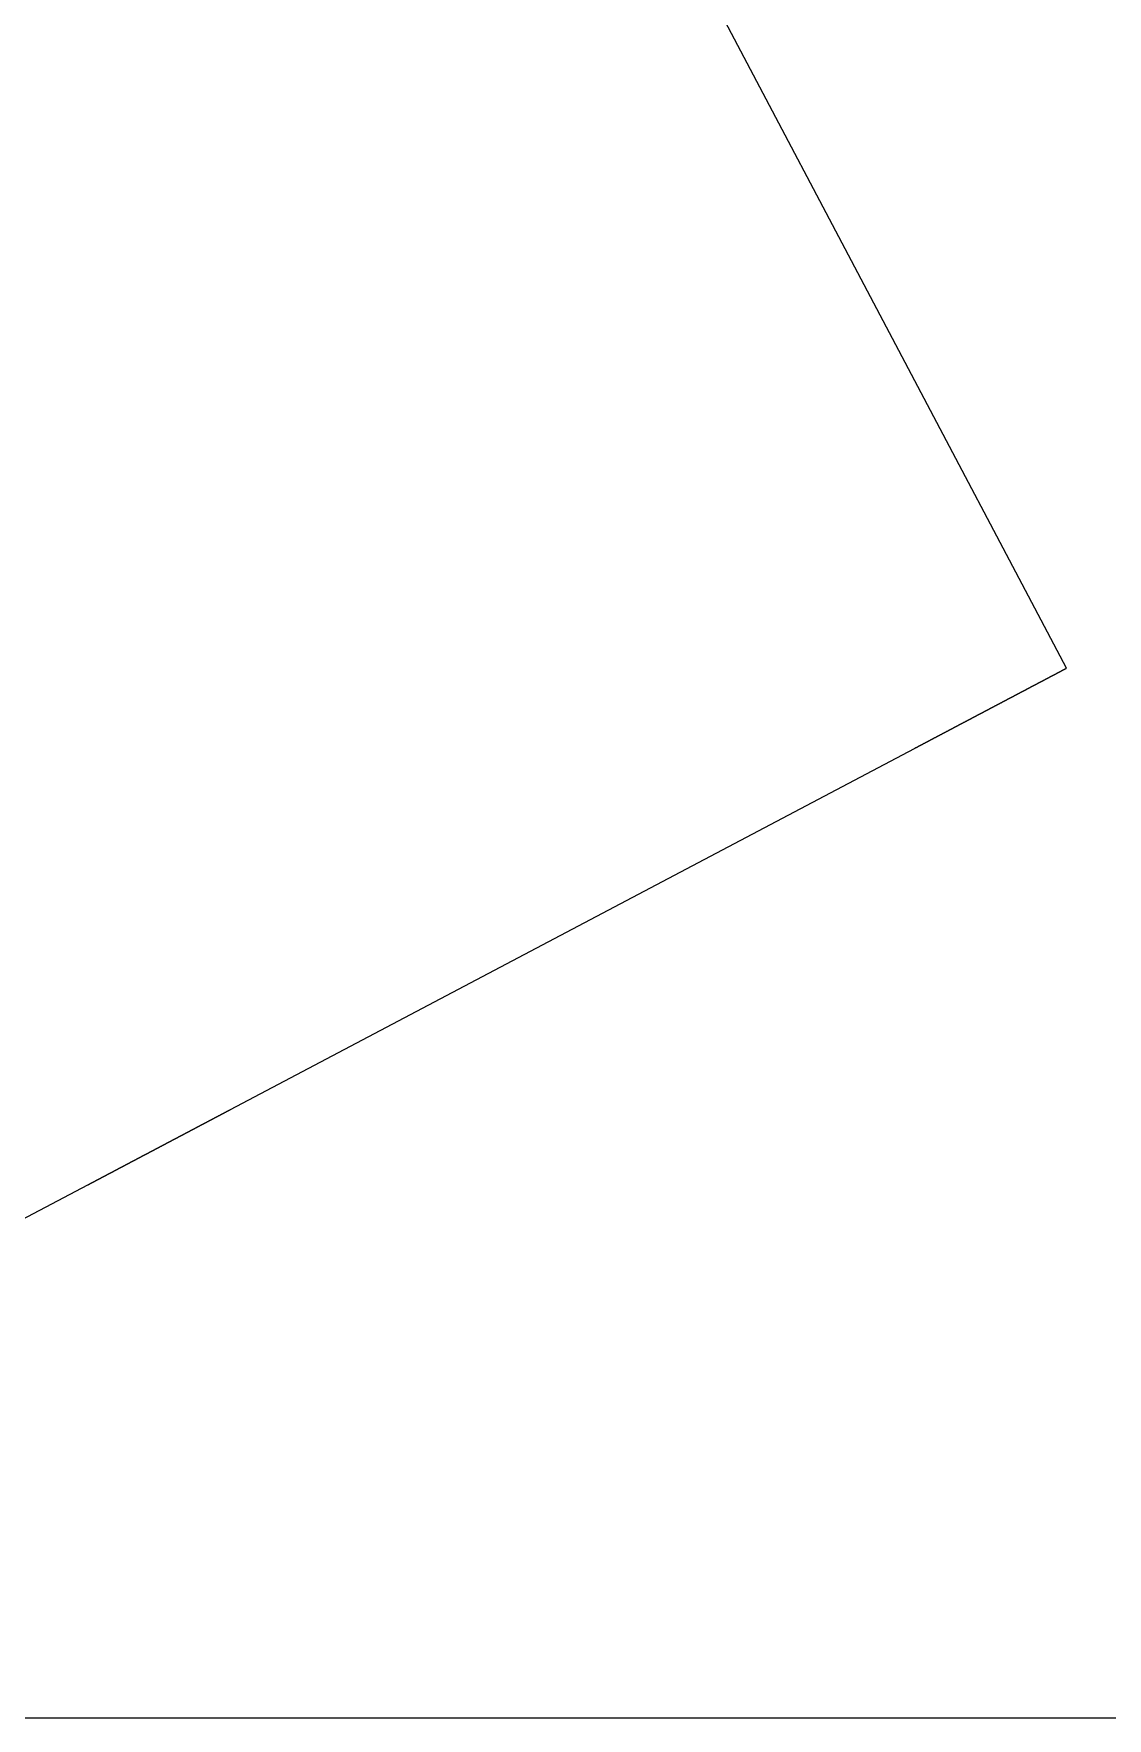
# Model space of a CAD drawing. Extents: x -31682 to -12847, y -2484 to 19259.
# Drawn here: x -21611 to -20986, y -262 to 717 of the extents above; entities that cross this region are included whole.
import ezdxf

# ---------------------------------------------------------------- set-up
doc = ezdxf.new("R2010")
doc.units = 0
doc.header["$LTSCALE"] = 5
doc.header["$MEASUREMENT"] = 0
doc.layers.add('ArqElet', color=11, linetype='CONTINUOUS', lineweight=5)

msp = doc.modelspace()

# ---------------------------------------------------------------- linework, layer by layer
at = {"layer": 'ArqElet'}
for p, q in [((-21009.93, 348.57), (-21389.54, 1067.72)), ((-21496.1, 91.94), (-21098.36, 301.89)), ((-21707.58, -19.69), (-21579.04, 48.16)), ((-19878.89, -262.01), (-22378.4, -262.01))]:
    msp.add_line(p, q, dxfattribs=at)
for points in [[(-21098.36, 301.89), (-21098.22, 301.96), (-21098.08, 302.04), (-21097.95, 302.11), (-21097.81, 302.18), (-21097.67, 302.26), (-21097.53, 302.33), (-21097.39, 302.4), (-21097.25, 302.48), (-21097.11, 302.55), (-21096.98, 302.62), (-21096.84, 302.7), (-21096.7, 302.77), (-21096.56, 302.84), (-21096.42, 302.91), (-21096.28, 302.99), (-21096.15, 303.06), (-21096.01, 303.13), (-21095.87, 303.21), (-21095.73, 303.28), (-21095.59, 303.35), (-21095.45, 303.43), (-21095.31, 303.5), (-21095.18, 303.57), (-21095.04, 303.65), (-21094.9, 303.72), (-21094.76, 303.79), (-21094.62, 303.86), (-21094.48, 303.94), (-21094.34, 304.01), (-21094.21, 304.08), (-21094.07, 304.16), (-21093.93, 304.23), (-21093.79, 304.3), (-21093.65, 304.38), (-21093.51, 304.45), (-21093.38, 304.52), (-21093.24, 304.6), (-21093.1, 304.67), (-21092.96, 304.74), (-21092.82, 304.82), (-21092.68, 304.89), (-21092.54, 304.96), (-21092.41, 305.03), (-21092.27, 305.11), (-21092.13, 305.18), (-21091.99, 305.25), (-21091.85, 305.33), (-21091.71, 305.4), (-21091.58, 305.47), (-21091.44, 305.55), (-21091.3, 305.62), (-21091.16, 305.69), (-21091.02, 305.77), (-21090.88, 305.84), (-21090.74, 305.91), (-21090.61, 305.98), (-21090.47, 306.06), (-21090.33, 306.13), (-21090.19, 306.2), (-21090.05, 306.28), (-21089.91, 306.35), (-21089.78, 306.42), (-21089.64, 306.5), (-21089.5, 306.57), (-21089.36, 306.64), (-21089.22, 306.72), (-21089.08, 306.79), (-21088.94, 306.86), (-21088.81, 306.94), (-21088.67, 307.01), (-21088.53, 307.08), (-21088.39, 307.15), (-21088.25, 307.23), (-21088.12, 307.3), (-21087.98, 307.37), (-21087.84, 307.44), (-21087.71, 307.51), (-21087.57, 307.59), (-21087.43, 307.66), (-21087.3, 307.73), (-21087.16, 307.8), (-21087.02, 307.88), (-21086.89, 307.95), (-21086.75, 308.02), (-21086.61, 308.09), (-21086.48, 308.16), (-21086.34, 308.24), (-21086.2, 308.31), (-21086.07, 308.38), (-21085.93, 308.45), (-21085.79, 308.53), (-21085.66, 308.6), (-21085.52, 308.67), (-21085.38, 308.74), (-21085.25, 308.81), (-21085.11, 308.89), (-21084.97, 308.96), (-21084.84, 309.03), (-21084.7, 309.1), (-21084.56, 309.18), (-21084.43, 309.25), (-21084.29, 309.32), (-21084.15, 309.39), (-21084.02, 309.46), (-21083.88, 309.54), (-21083.74, 309.61), (-21083.61, 309.68), (-21083.47, 309.75), (-21083.33, 309.82), (-21083.19, 309.9), (-21083.06, 309.97), (-21082.92, 310.04), (-21082.78, 310.11), (-21082.65, 310.19), (-21082.51, 310.26), (-21082.37, 310.33), (-21082.24, 310.4), (-21082.1, 310.47), (-21081.96, 310.55), (-21081.83, 310.62), (-21081.69, 310.69), (-21081.55, 310.76), (-21081.42, 310.84), (-21081.28, 310.91), (-21081.14, 310.98), (-21081.01, 311.05), (-21080.87, 311.12), (-21080.73, 311.2), (-21080.6, 311.27), (-21080.46, 311.34), (-21080.32, 311.41), (-21080.19, 311.48), (-21080.05, 311.56), (-21079.91, 311.63), (-21079.78, 311.7), (-21079.64, 311.77), (-21079.5, 311.85), (-21079.37, 311.92), (-21079.23, 311.99), (-21079.09, 312.06), (-21078.96, 312.13), (-21078.82, 312.21), (-21078.68, 312.28), (-21078.55, 312.35), (-21078.42, 312.42), (-21078.28, 312.49), (-21078.15, 312.56), (-21078.02, 312.63), (-21077.88, 312.7), (-21077.75, 312.77), (-21077.62, 312.84), (-21077.48, 312.91), (-21077.35, 312.98), (-21077.22, 313.05), (-21077.08, 313.12), (-21076.95, 313.19), (-21076.82, 313.26), (-21076.68, 313.33), (-21076.55, 313.4), (-21076.42, 313.47), (-21076.28, 313.55), (-21076.15, 313.62), (-21076.02, 313.69), (-21075.88, 313.76), (-21075.75, 313.83), (-21075.62, 313.9), (-21075.48, 313.97), (-21075.35, 314.04), (-21075.22, 314.11), (-21075.08, 314.18), (-21074.95, 314.25), (-21074.82, 314.32), (-21074.68, 314.39), (-21074.55, 314.46), (-21074.42, 314.53), (-21074.28, 314.6), (-21074.15, 314.67), (-21074.02, 314.74), (-21073.88, 314.81), (-21073.75, 314.88), (-21073.62, 314.95), (-21073.48, 315.02), (-21073.35, 315.09), (-21073.22, 315.16), (-21073.08, 315.23), (-21072.95, 315.3), (-21072.82, 315.37), (-21072.68, 315.44), (-21072.55, 315.52), (-21072.42, 315.59), (-21072.28, 315.66), (-21072.15, 315.73), (-21072.02, 315.8), (-21071.88, 315.87), (-21071.75, 315.94), (-21071.62, 316.01), (-21071.49, 316.08), (-21071.35, 316.15), (-21071.22, 316.22), (-21071.09, 316.29), (-21070.95, 316.36), (-21070.82, 316.43), (-21070.69, 316.5), (-21070.55, 316.57), (-21070.42, 316.64), (-21070.29, 316.71), (-21070.15, 316.78), (-21070.02, 316.85), (-21069.89, 316.92), (-21069.75, 316.99), (-21069.62, 317.06), (-21069.49, 317.13), (-21069.35, 317.2), (-21069.22, 317.27), (-21069.09, 317.34), (-21068.96, 317.41), (-21068.83, 317.48), (-21068.7, 317.55), (-21068.58, 317.61), (-21068.45, 317.68), (-21068.32, 317.75), (-21068.19, 317.82), (-21068.06, 317.88), (-21067.94, 317.95), (-21067.81, 318.02), (-21067.68, 318.09), (-21067.55, 318.15), (-21067.42, 318.22), (-21067.29, 318.29), (-21067.17, 318.36), (-21067.04, 318.43), (-21066.91, 318.49), (-21066.78, 318.56), (-21066.65, 318.63), (-21066.53, 318.7), (-21066.4, 318.76), (-21066.27, 318.83), (-21066.14, 318.9), (-21066.01, 318.97), (-21065.88, 319.03), (-21065.76, 319.1), (-21065.63, 319.17), (-21065.5, 319.24), (-21065.37, 319.3), (-21065.24, 319.37), (-21065.12, 319.44), (-21064.99, 319.51), (-21064.86, 319.58), (-21064.73, 319.64), (-21064.6, 319.71), (-21064.48, 319.78), (-21064.35, 319.85), (-21064.22, 319.91), (-21064.09, 319.98), (-21063.96, 320.05), (-21063.83, 320.12), (-21063.71, 320.18), (-21063.58, 320.25), (-21063.45, 320.32), (-21063.32, 320.39), (-21063.19, 320.45), (-21063.07, 320.52), (-21062.94, 320.59), (-21062.81, 320.66), (-21062.68, 320.73), (-21062.55, 320.79), (-21062.43, 320.86), (-21062.3, 320.93), (-21062.17, 321), (-21062.04, 321.06), (-21061.91, 321.13), (-21061.78, 321.2), (-21061.66, 321.27), (-21061.53, 321.33), (-21061.4, 321.4), (-21061.27, 321.47), (-21061.14, 321.54), (-21061.02, 321.6), (-21060.89, 321.67), (-21060.76, 321.74), (-21060.63, 321.81), (-21060.5, 321.88), (-21060.37, 321.94), (-21060.25, 322.01), (-21060.12, 322.08), (-21059.99, 322.15), (-21059.87, 322.21), (-21059.75, 322.27), (-21059.63, 322.34), (-21059.5, 322.4), (-21059.38, 322.47), (-21059.26, 322.53), (-21059.14, 322.59), (-21059.02, 322.66), (-21058.9, 322.72), (-21058.78, 322.79), (-21058.65, 322.85), (-21058.53, 322.91), (-21058.41, 322.98), (-21058.29, 323.04), (-21058.17, 323.11), (-21058.05, 323.17), (-21057.93, 323.24), (-21057.81, 323.3), (-21057.68, 323.36), (-21057.56, 323.43), (-21057.44, 323.49), (-21057.32, 323.56), (-21057.2, 323.62), (-21057.08, 323.68), (-21056.96, 323.75), (-21056.83, 323.81), (-21056.71, 323.88), (-21056.59, 323.94), (-21056.47, 324), (-21056.35, 324.07), (-21056.23, 324.13), (-21056.11, 324.2), (-21055.98, 324.26), (-21055.86, 324.32), (-21055.74, 324.39), (-21055.62, 324.45), (-21055.5, 324.52), (-21055.38, 324.58), (-21055.26, 324.64), (-21055.13, 324.71), (-21055.01, 324.77), (-21054.89, 324.84), (-21054.77, 324.9), (-21054.65, 324.97), (-21054.53, 325.03), (-21054.41, 325.09), (-21054.28, 325.16), (-21054.16, 325.22), (-21054.04, 325.29), (-21053.92, 325.35), (-21053.8, 325.41), (-21053.68, 325.48), (-21053.56, 325.54), (-21053.43, 325.61), (-21053.31, 325.67), (-21053.19, 325.73), (-21053.07, 325.8), (-21052.95, 325.86), (-21052.83, 325.93), (-21052.71, 325.99), (-21052.59, 326.05), (-21052.46, 326.12), (-21052.34, 326.18), (-21052.22, 326.25), (-21052.1, 326.31), (-21051.98, 326.37), (-21051.86, 326.44), (-21051.74, 326.5), (-21051.61, 326.57), (-21051.49, 326.63), (-21051.37, 326.7), (-21051.25, 326.76), (-21051.14, 326.82), (-21051.03, 326.88), (-21050.91, 326.94), (-21050.8, 327), (-21050.69, 327.06), (-21050.58, 327.12), (-21050.46, 327.18), (-21050.35, 327.23), (-21050.24, 327.29), (-21050.12, 327.35), (-21050.01, 327.41), (-21049.9, 327.47), (-21049.78, 327.53), (-21049.67, 327.59), (-21049.56, 327.65), (-21049.44, 327.71), (-21049.33, 327.77), (-21049.22, 327.83), (-21049.1, 327.89), (-21048.99, 327.95), (-21048.88, 328.01), (-21048.77, 328.07), (-21048.65, 328.13), (-21048.54, 328.19), (-21048.43, 328.25), (-21048.31, 328.31), (-21048.2, 328.37), (-21048.09, 328.43), (-21047.97, 328.49), (-21047.86, 328.55), (-21047.75, 328.61), (-21047.63, 328.67), (-21047.52, 328.73), (-21047.41, 328.79), (-21047.29, 328.85), (-21047.18, 328.91), (-21047.07, 328.97), (-21046.96, 329.03), (-21046.84, 329.09), (-21046.73, 329.15), (-21046.62, 329.21), (-21046.5, 329.27), (-21046.39, 329.32), (-21046.28, 329.38), (-21046.16, 329.44), (-21046.05, 329.5), (-21045.94, 329.56), (-21045.82, 329.62), (-21045.71, 329.68), (-21045.6, 329.74), (-21045.48, 329.8), (-21045.37, 329.86), (-21045.26, 329.92), (-21045.15, 329.98), (-21045.03, 330.04), (-21044.92, 330.1), (-21044.81, 330.16), (-21044.69, 330.22), (-21044.58, 330.28), (-21044.47, 330.34), (-21044.35, 330.4), (-21044.24, 330.46), (-21044.13, 330.52), (-21044.01, 330.58), (-21043.9, 330.64), (-21043.79, 330.7), (-21043.67, 330.76), (-21043.56, 330.82), (-21043.45, 330.88), (-21043.34, 330.94), (-21043.22, 331), (-21043.12, 331.05), (-21043.02, 331.11), (-21042.91, 331.16), (-21042.81, 331.22), (-21042.71, 331.27), (-21042.6, 331.32), (-21042.5, 331.38), (-21042.4, 331.43), (-21042.29, 331.49), (-21042.19, 331.54), (-21042.08, 331.6), (-21041.98, 331.65), (-21041.88, 331.71), (-21041.77, 331.76), (-21041.67, 331.82), (-21041.57, 331.87), (-21041.46, 331.92), (-21041.36, 331.98), (-21041.26, 332.03), (-21041.15, 332.09), (-21041.05, 332.14), (-21040.95, 332.2), (-21040.84, 332.25), (-21040.74, 332.31), (-21040.64, 332.36), (-21040.53, 332.42), (-21040.43, 332.47), (-21040.33, 332.53), (-21040.22, 332.58), (-21040.12, 332.63), (-21040.02, 332.69), (-21039.91, 332.74), (-21039.81, 332.8), (-21039.71, 332.85), (-21039.6, 332.91), (-21039.5, 332.96), (-21039.4, 333.02), (-21039.29, 333.07), (-21039.19, 333.13), (-21039.09, 333.18), (-21038.98, 333.24), (-21038.88, 333.29), (-21038.78, 333.34), (-21038.67, 333.4), (-21038.57, 333.45), (-21038.47, 333.51), (-21038.36, 333.56), (-21038.26, 333.62), (-21038.15, 333.67), (-21038.05, 333.73), (-21037.95, 333.78), (-21037.84, 333.84), (-21037.74, 333.89), (-21037.64, 333.94), (-21037.53, 334), (-21037.43, 334.05), (-21037.33, 334.11), (-21037.22, 334.16), (-21037.12, 334.22), (-21037.02, 334.27), (-21036.91, 334.33), (-21036.81, 334.38), (-21036.71, 334.44), (-21036.6, 334.49), (-21036.5, 334.55), (-21036.4, 334.6), (-21036.29, 334.65), (-21036.19, 334.71), (-21036.09, 334.76), (-21035.98, 334.82), (-21035.88, 334.87), (-21035.78, 334.92), (-21035.69, 334.97), (-21035.6, 335.02), (-21035.5, 335.07), (-21035.41, 335.12), (-21035.32, 335.17), (-21035.23, 335.22), (-21035.13, 335.27), (-21035.04, 335.31), (-21034.95, 335.36), (-21034.86, 335.41), (-21034.76, 335.46), (-21034.67, 335.51), (-21034.58, 335.56), (-21034.49, 335.61), (-21034.4, 335.66), (-21034.3, 335.71), (-21034.21, 335.75), (-21034.12, 335.8), (-21034.03, 335.85), (-21033.93, 335.9), (-21033.84, 335.95), (-21033.75, 336), (-21033.66, 336.05), (-21033.56, 336.1), (-21033.47, 336.14), (-21033.38, 336.19), (-21033.29, 336.24), (-21033.19, 336.29), (-21033.1, 336.34), (-21033.01, 336.39), (-21032.92, 336.44), (-21032.82, 336.49), (-21032.73, 336.53), (-21032.64, 336.58), (-21032.55, 336.63), (-21032.45, 336.68), (-21032.36, 336.73), (-21032.27, 336.78), (-21032.18, 336.83), (-21032.08, 336.88), (-21031.99, 336.92), (-21031.9, 336.97), (-21031.81, 337.02), (-21031.71, 337.07), (-21031.62, 337.12), (-21031.53, 337.17), (-21031.44, 337.22), (-21031.35, 337.27), (-21031.25, 337.32), (-21031.16, 337.36), (-21031.07, 337.41), (-21030.98, 337.46), (-21030.88, 337.51), (-21030.79, 337.56), (-21030.7, 337.61), (-21030.61, 337.66), (-21030.51, 337.71), (-21030.42, 337.75), (-21030.33, 337.8), (-21030.24, 337.85), (-21030.14, 337.9), (-21030.05, 337.95), (-21029.96, 338), (-21029.87, 338.05), (-21029.77, 338.1), (-21029.68, 338.14), (-21029.59, 338.19), (-21029.5, 338.24), (-21029.4, 338.29), (-21029.31, 338.34), (-21029.22, 338.39), (-21029.14, 338.43), (-21029.06, 338.47), (-21028.98, 338.52), (-21028.9, 338.56), (-21028.82, 338.6), (-21028.74, 338.64), (-21028.66, 338.68), (-21028.58, 338.73), (-21028.5, 338.77), (-21028.42, 338.81), (-21028.34, 338.85), (-21028.26, 338.9), (-21028.18, 338.94), (-21028.1, 338.98), (-21028.02, 339.02), (-21027.94, 339.07), (-21027.85, 339.11), (-21027.77, 339.15), (-21027.69, 339.19), (-21027.61, 339.24), (-21027.53, 339.28), (-21027.45, 339.32), (-21027.37, 339.36), (-21027.29, 339.41), (-21027.21, 339.45), (-21027.13, 339.49), (-21027.05, 339.53), (-21026.97, 339.57), (-21026.89, 339.62), (-21026.81, 339.66), (-21026.73, 339.7), (-21026.65, 339.74), (-21026.57, 339.79), (-21026.49, 339.83), (-21026.41, 339.87), (-21026.33, 339.91), (-21026.25, 339.96), (-21026.17, 340), (-21026.09, 340.04), (-21026.01, 340.08), (-21025.93, 340.13), (-21025.85, 340.17), (-21025.77, 340.21), (-21025.69, 340.25), (-21025.61, 340.29), (-21025.53, 340.34), (-21025.45, 340.38), (-21025.37, 340.42), (-21025.29, 340.46), (-21025.21, 340.51), (-21025.13, 340.55), (-21025.05, 340.59), (-21024.97, 340.63), (-21024.89, 340.68), (-21024.8, 340.72), (-21024.72, 340.76), (-21024.64, 340.8), (-21024.56, 340.85), (-21024.48, 340.89), (-21024.4, 340.93), (-21024.32, 340.97), (-21024.24, 341.02), (-21024.16, 341.06), (-21024.08, 341.1), (-21024, 341.14), (-21023.92, 341.18), (-21023.84, 341.23), (-21023.76, 341.27), (-21023.68, 341.31), (-21023.6, 341.35), (-21023.52, 341.4), (-21023.45, 341.44), (-21023.38, 341.47), (-21023.31, 341.51), (-21023.25, 341.54), (-21023.18, 341.58), (-21023.11, 341.61), (-21023.04, 341.65), (-21022.98, 341.68), (-21022.91, 341.72), (-21022.84, 341.75), (-21022.78, 341.79), (-21022.71, 341.82), (-21022.64, 341.86), (-21022.57, 341.9), (-21022.51, 341.93), (-21022.44, 341.97), (-21022.37, 342), (-21022.31, 342.04), (-21022.24, 342.07), (-21022.17, 342.11), (-21022.11, 342.14), (-21022.04, 342.18), (-21021.97, 342.21), (-21021.9, 342.25), (-21021.84, 342.29), (-21021.77, 342.32), (-21021.7, 342.36), (-21021.64, 342.39), (-21021.57, 342.43), (-21021.5, 342.46), (-21021.43, 342.5), (-21021.37, 342.53), (-21021.3, 342.57), (-21021.23, 342.6), (-21021.17, 342.64), (-21021.1, 342.67), (-21021.03, 342.71), (-21020.96, 342.75), (-21020.9, 342.78), (-21020.83, 342.82), (-21020.76, 342.85), (-21020.7, 342.89), (-21020.63, 342.92), (-21020.56, 342.96), (-21020.49, 342.99), (-21020.43, 343.03), (-21020.36, 343.06), (-21020.29, 343.1), (-21020.23, 343.14), (-21020.16, 343.17), (-21020.09, 343.21), (-21020.03, 343.24), (-21019.96, 343.28), (-21019.89, 343.31), (-21019.82, 343.35), (-21019.76, 343.38), (-21019.69, 343.42), (-21019.62, 343.45), (-21019.56, 343.49), (-21019.49, 343.52), (-21019.42, 343.56), (-21019.35, 343.6), (-21019.29, 343.63), (-21019.22, 343.67), (-21019.15, 343.7), (-21019.09, 343.74), (-21019.02, 343.77), (-21018.95, 343.81), (-21018.88, 343.84), (-21018.82, 343.88), (-21018.75, 343.91), (-21018.68, 343.95), (-21018.63, 343.98), (-21018.58, 344.01), (-21018.52, 344.03), (-21018.47, 344.06), (-21018.42, 344.09), (-21018.36, 344.12), (-21018.31, 344.15), (-21018.26, 344.17), (-21018.21, 344.2), (-21018.15, 344.23), (-21018.1, 344.26), (-21018.05, 344.29), (-21017.99, 344.31), (-21017.94, 344.34), (-21017.89, 344.37), (-21017.83, 344.4), (-21017.78, 344.43), (-21017.73, 344.45), (-21017.67, 344.48), (-21017.62, 344.51), (-21017.57, 344.54), (-21017.52, 344.57), (-21017.46, 344.59), (-21017.41, 344.62), (-21017.36, 344.65), (-21017.3, 344.68), (-21017.25, 344.71), (-21017.2, 344.73), (-21017.14, 344.76), (-21017.09, 344.79), (-21017.04, 344.82), (-21016.98, 344.85), (-21016.93, 344.87), (-21016.88, 344.9), (-21016.83, 344.93), (-21016.77, 344.96), (-21016.72, 344.99), (-21016.67, 345.01), (-21016.61, 345.04), (-21016.56, 345.07), (-21016.51, 345.1), (-21016.45, 345.13), (-21016.4, 345.15), (-21016.35, 345.18), (-21016.29, 345.21), (-21016.24, 345.24), (-21016.19, 345.27), (-21016.14, 345.29), (-21016.08, 345.32), (-21016.03, 345.35), (-21015.98, 345.38), (-21015.92, 345.41), (-21015.87, 345.43), (-21015.82, 345.46), (-21015.76, 345.49), (-21015.71, 345.52), (-21015.66, 345.55), (-21015.6, 345.58), (-21015.55, 345.6), (-21015.5, 345.63), (-21015.45, 345.66), (-21015.39, 345.69), (-21015.34, 345.72), (-21015.29, 345.74), (-21015.23, 345.77), (-21015.18, 345.8), (-21015.13, 345.83), (-21015.07, 345.86), (-21015.02, 345.88), (-21014.97, 345.91), (-21014.91, 345.94), (-21014.87, 345.96), (-21014.83, 345.98), (-21014.79, 346), (-21014.75, 346.02), (-21014.72, 346.04), (-21014.68, 346.06), (-21014.64, 346.08), (-21014.6, 346.11), (-21014.56, 346.13), (-21014.52, 346.15), (-21014.49, 346.17), (-21014.45, 346.19), (-21014.41, 346.21), (-21014.37, 346.23), (-21014.33, 346.25), (-21014.29, 346.27), (-21014.25, 346.29), (-21014.22, 346.31), (-21014.18, 346.33), (-21014.14, 346.35), (-21014.1, 346.37), (-21014.06, 346.39), (-21014.02, 346.41), (-21013.99, 346.43), (-21013.95, 346.45), (-21013.91, 346.47), (-21013.87, 346.49), (-21013.83, 346.51), (-21013.79, 346.53), (-21013.76, 346.55), (-21013.72, 346.57), (-21013.68, 346.59), (-21013.64, 346.61), (-21013.6, 346.63), (-21013.56, 346.65), (-21013.53, 346.67), (-21013.49, 346.69), (-21013.45, 346.71), (-21013.41, 346.73), (-21013.37, 346.75), (-21013.33, 346.77), (-21013.29, 346.79), (-21013.26, 346.81), (-21013.22, 346.83), (-21013.18, 346.86), (-21013.14, 346.88), (-21013.1, 346.9), (-21013.06, 346.92), (-21013.03, 346.94), (-21012.99, 346.96), (-21012.95, 346.98), (-21012.91, 347), (-21012.87, 347.02), (-21012.83, 347.04), (-21012.8, 347.06), (-21012.76, 347.08), (-21012.72, 347.1), (-21012.68, 347.12), (-21012.64, 347.14), (-21012.6, 347.16), (-21012.57, 347.18), (-21012.53, 347.2), (-21012.49, 347.22), (-21012.45, 347.24), (-21012.41, 347.26), (-21012.37, 347.28), (-21012.33, 347.3), (-21012.3, 347.32), (-21012.26, 347.34), (-21012.22, 347.36), (-21012.18, 347.38), (-21012.14, 347.4), (-21012.12, 347.41), (-21012.1, 347.43), (-21012.07, 347.44), (-21012.05, 347.45), (-21012.03, 347.46), (-21012, 347.48), (-21011.98, 347.49), (-21011.96, 347.5), (-21011.93, 347.51), (-21011.91, 347.53), (-21011.89, 347.54), (-21011.86, 347.55), (-21011.84, 347.56), (-21011.82, 347.57), (-21011.79, 347.59), (-21011.77, 347.6), (-21011.75, 347.61), (-21011.72, 347.62), (-21011.7, 347.64), (-21011.68, 347.65), (-21011.65, 347.66), (-21011.63, 347.67), (-21011.61, 347.68), (-21011.59, 347.7), (-21011.56, 347.71), (-21011.54, 347.72), (-21011.52, 347.73), (-21011.49, 347.75), (-21011.47, 347.76), (-21011.45, 347.77), (-21011.42, 347.78), (-21011.4, 347.79), (-21011.38, 347.81), (-21011.35, 347.82), (-21011.33, 347.83), (-21011.31, 347.84), (-21011.28, 347.86), (-21011.26, 347.87), (-21011.24, 347.88), (-21011.21, 347.89), (-21011.19, 347.91), (-21011.17, 347.92), (-21011.14, 347.93), (-21011.12, 347.94), (-21011.1, 347.95), (-21011.07, 347.97), (-21011.05, 347.98), (-21011.03, 347.99), (-21011, 348), (-21010.98, 348.02), (-21010.96, 348.03), (-21010.93, 348.04), (-21010.91, 348.05), (-21010.89, 348.06), (-21010.87, 348.08), (-21010.84, 348.09), (-21010.82, 348.1), (-21010.8, 348.11), (-21010.77, 348.13), (-21010.75, 348.14), (-21010.73, 348.15), (-21010.7, 348.16), (-21010.68, 348.18), (-21010.66, 348.19), (-21010.63, 348.2), (-21010.61, 348.21), (-21010.59, 348.22), (-21010.56, 348.24), (-21010.54, 348.25), (-21010.52, 348.26), (-21010.49, 348.27), (-21010.48, 348.28), (-21010.47, 348.29), (-21010.46, 348.29), (-21010.45, 348.29), (-21010.45, 348.3), (-21010.44, 348.3), (-21010.43, 348.31), (-21010.42, 348.31), (-21010.42, 348.31), (-21010.41, 348.32), (-21010.4, 348.32), (-21010.39, 348.33), (-21010.38, 348.33), (-21010.38, 348.33), (-21010.37, 348.34), (-21010.36, 348.34), (-21010.35, 348.35), (-21010.35, 348.35), (-21010.34, 348.36), (-21010.33, 348.36), (-21010.32, 348.36), (-21010.31, 348.37), (-21010.31, 348.37), (-21010.3, 348.38), (-21010.29, 348.38), (-21010.28, 348.38), (-21010.28, 348.39), (-21010.27, 348.39), (-21010.26, 348.4), (-21010.25, 348.4), (-21010.24, 348.4), (-21010.24, 348.41), (-21010.23, 348.41), (-21010.22, 348.42), (-21010.21, 348.42), (-21010.21, 348.43), (-21010.2, 348.43), (-21010.19, 348.43), (-21010.18, 348.44), (-21010.17, 348.44), (-21010.17, 348.45), (-21010.16, 348.45), (-21010.15, 348.45), (-21010.14, 348.46), (-21010.14, 348.46), (-21010.13, 348.47), (-21010.12, 348.47), (-21010.11, 348.47), (-21010.1, 348.48), (-21010.1, 348.48), (-21010.09, 348.49), (-21010.08, 348.49), (-21010.07, 348.49), (-21010.07, 348.5), (-21010.06, 348.5), (-21010.05, 348.51), (-21010.04, 348.51), (-21010.03, 348.52), (-21010.03, 348.52), (-21010.02, 348.52), (-21010.01, 348.53), (-21010, 348.53), (-21010, 348.54), (-21009.99, 348.54), (-21009.98, 348.54), (-21009.97, 348.55), (-21009.96, 348.55), (-21009.96, 348.56), (-21009.95, 348.56), (-21009.94, 348.56), (-21009.93, 348.57), (-21009.93, 348.57)], [(-21579.04, 48.16), (-21579, 48.18), (-21578.95, 48.21), (-21578.91, 48.23), (-21578.86, 48.25), (-21578.82, 48.28), (-21578.77, 48.3), (-21578.73, 48.32), (-21578.69, 48.35), (-21578.64, 48.37), (-21578.6, 48.39), (-21578.55, 48.42), (-21578.51, 48.44), (-21578.46, 48.46), (-21578.42, 48.49), (-21578.37, 48.51), (-21578.33, 48.53), (-21578.29, 48.56), (-21578.24, 48.58), (-21578.2, 48.6), (-21578.15, 48.63), (-21578.11, 48.65), (-21578.06, 48.68), (-21578.02, 48.7), (-21577.97, 48.72), (-21577.93, 48.75), (-21577.89, 48.77), (-21577.84, 48.79), (-21577.8, 48.82), (-21577.75, 48.84), (-21577.71, 48.86), (-21577.66, 48.89), (-21577.62, 48.91), (-21577.57, 48.93), (-21577.53, 48.96), (-21577.49, 48.98), (-21577.44, 49), (-21577.4, 49.03), (-21577.35, 49.05), (-21577.31, 49.07), (-21577.26, 49.1), (-21577.22, 49.12), (-21577.17, 49.14), (-21577.13, 49.17), (-21577.09, 49.19), (-21577.04, 49.21), (-21577, 49.24), (-21576.95, 49.26), (-21576.91, 49.28), (-21576.86, 49.31), (-21576.82, 49.33), (-21576.78, 49.36), (-21576.73, 49.38), (-21576.69, 49.4), (-21576.64, 49.43), (-21576.6, 49.45), (-21576.55, 49.47), (-21576.51, 49.5), (-21576.46, 49.52), (-21576.42, 49.54), (-21576.38, 49.57), (-21576.33, 49.59), (-21576.29, 49.61), (-21576.24, 49.64), (-21576.2, 49.66), (-21576.15, 49.68), (-21576.11, 49.71), (-21576.06, 49.73), (-21576.01, 49.76), (-21575.96, 49.79), (-21575.9, 49.81), (-21575.85, 49.84), (-21575.8, 49.87), (-21575.74, 49.9), (-21575.69, 49.93), (-21575.64, 49.96), (-21575.58, 49.98), (-21575.53, 50.01), (-21575.48, 50.04), (-21575.42, 50.07), (-21575.37, 50.1), (-21575.32, 50.12), (-21575.26, 50.15), (-21575.21, 50.18), (-21575.16, 50.21), (-21575.1, 50.24), (-21575.05, 50.27), (-21575, 50.29), (-21574.94, 50.32), (-21574.89, 50.35), (-21574.84, 50.38), (-21574.78, 50.41), (-21574.73, 50.44), (-21574.68, 50.46), (-21574.62, 50.49), (-21574.57, 50.52), (-21574.52, 50.55), (-21574.46, 50.58), (-21574.41, 50.6), (-21574.36, 50.63), (-21574.3, 50.66), (-21574.25, 50.69), (-21574.19, 50.72), (-21574.14, 50.75), (-21574.09, 50.77), (-21574.03, 50.8), (-21573.98, 50.83), (-21573.93, 50.86), (-21573.87, 50.89), (-21573.82, 50.91), (-21573.77, 50.94), (-21573.71, 50.97), (-21573.66, 51), (-21573.61, 51.03), (-21573.55, 51.06), (-21573.5, 51.08), (-21573.45, 51.11), (-21573.39, 51.14), (-21573.34, 51.17), (-21573.29, 51.2), (-21573.23, 51.22), (-21573.18, 51.25), (-21573.13, 51.28), (-21573.07, 51.31), (-21573.02, 51.34), (-21572.97, 51.37), (-21572.91, 51.39), (-21572.86, 51.42), (-21572.81, 51.45), (-21572.75, 51.48), (-21572.7, 51.51), (-21572.65, 51.53), (-21572.59, 51.56), (-21572.54, 51.59), (-21572.49, 51.62), (-21572.42, 51.65), (-21572.36, 51.68), (-21572.3, 51.72), (-21572.24, 51.75), (-21572.18, 51.78), (-21572.11, 51.82), (-21572.05, 51.85), (-21571.99, 51.88), (-21571.93, 51.91), (-21571.87, 51.95), (-21571.8, 51.98), (-21571.74, 52.01), (-21571.68, 52.05), (-21571.62, 52.08), (-21571.56, 52.11), (-21571.49, 52.14), (-21571.43, 52.18), (-21571.37, 52.21), (-21571.31, 52.24), (-21571.24, 52.27), (-21571.18, 52.31), (-21571.12, 52.34), (-21571.06, 52.37), (-21571, 52.41), (-21570.93, 52.44), (-21570.87, 52.47), (-21570.81, 52.5), (-21570.75, 52.54), (-21570.69, 52.57), (-21570.62, 52.6), (-21570.56, 52.63), (-21570.5, 52.67), (-21570.44, 52.7), (-21570.38, 52.73), (-21570.31, 52.77), (-21570.25, 52.8), (-21570.19, 52.83), (-21570.13, 52.86), (-21570.07, 52.9), (-21570, 52.93), (-21569.94, 52.96), (-21569.88, 52.99), (-21569.82, 53.03), (-21569.76, 53.06), (-21569.69, 53.09), (-21569.63, 53.13), (-21569.57, 53.16), (-21569.51, 53.19), (-21569.45, 53.22), (-21569.38, 53.26), (-21569.32, 53.29), (-21569.26, 53.32), (-21569.2, 53.35), (-21569.14, 53.39), (-21569.07, 53.42), (-21569.01, 53.45), (-21568.95, 53.49), (-21568.89, 53.52), (-21568.83, 53.55), (-21568.76, 53.58), (-21568.7, 53.62), (-21568.64, 53.65), (-21568.58, 53.68), (-21568.52, 53.71), (-21568.45, 53.75), (-21568.39, 53.78), (-21568.33, 53.81), (-21568.26, 53.85), (-21568.19, 53.89), (-21568.12, 53.92), (-21568.05, 53.96), (-21567.98, 54), (-21567.91, 54.04), (-21567.84, 54.07), (-21567.77, 54.11), (-21567.7, 54.15), (-21567.63, 54.18), (-21567.56, 54.22), (-21567.49, 54.26), (-21567.42, 54.29), (-21567.35, 54.33), (-21567.28, 54.37), (-21567.21, 54.41), (-21567.14, 54.44), (-21567.07, 54.48), (-21567, 54.52), (-21566.93, 54.55), (-21566.86, 54.59), (-21566.79, 54.63), (-21566.72, 54.66), (-21566.65, 54.7), (-21566.58, 54.74), (-21566.51, 54.78), (-21566.44, 54.81), (-21566.37, 54.85), (-21566.3, 54.89), (-21566.23, 54.92), (-21566.16, 54.96), (-21566.08, 55), (-21566.01, 55.04), (-21565.94, 55.07), (-21565.87, 55.11), (-21565.8, 55.15), (-21565.73, 55.18), (-21565.66, 55.22), (-21565.59, 55.26), (-21565.52, 55.29), (-21565.45, 55.33), (-21565.38, 55.37), (-21565.31, 55.41), (-21565.24, 55.44), (-21565.17, 55.48), (-21565.1, 55.52), (-21565.03, 55.55), (-21564.96, 55.59), (-21564.89, 55.63), (-21564.82, 55.66), (-21564.75, 55.7), (-21564.68, 55.74), (-21564.61, 55.78), (-21564.54, 55.81), (-21564.47, 55.85), (-21564.4, 55.89), (-21564.33, 55.92), (-21564.26, 55.96), (-21564.19, 56), (-21564.12, 56.03), (-21564.05, 56.07), (-21563.98, 56.11), (-21563.91, 56.15), (-21563.84, 56.18), (-21563.77, 56.22), (-21563.7, 56.26), (-21563.63, 56.29), (-21563.55, 56.34), (-21563.47, 56.38), (-21563.4, 56.42), (-21563.32, 56.46), (-21563.24, 56.5), (-21563.16, 56.54), (-21563.09, 56.58), (-21563.01, 56.62), (-21562.93, 56.66), (-21562.85, 56.7), (-21562.77, 56.75), (-21562.7, 56.79), (-21562.62, 56.83), (-21562.54, 56.87), (-21562.46, 56.91), (-21562.39, 56.95), (-21562.31, 56.99), (-21562.23, 57.03), (-21562.15, 57.07), (-21562.07, 57.12), (-21562, 57.16), (-21561.92, 57.2), (-21561.84, 57.24), (-21561.76, 57.28), (-21561.69, 57.32), (-21561.61, 57.36), (-21561.53, 57.4), (-21561.45, 57.44), (-21561.37, 57.48), (-21561.3, 57.53), (-21561.22, 57.57), (-21561.14, 57.61), (-21561.06, 57.65), (-21560.99, 57.69), (-21560.91, 57.73), (-21560.83, 57.77), (-21560.75, 57.81), (-21560.67, 57.85), (-21560.6, 57.89), (-21560.52, 57.94), (-21560.44, 57.98), (-21560.36, 58.02), (-21560.29, 58.06), (-21560.21, 58.1), (-21560.13, 58.14), (-21560.05, 58.18), (-21559.97, 58.22), (-21559.9, 58.26), (-21559.82, 58.31), (-21559.74, 58.35), (-21559.66, 58.39), (-21559.59, 58.43), (-21559.51, 58.47), (-21559.43, 58.51), (-21559.35, 58.55), (-21559.27, 58.59), (-21559.2, 58.63), (-21559.12, 58.67), (-21559.04, 58.72), (-21558.96, 58.76), (-21558.89, 58.8), (-21558.81, 58.84), (-21558.73, 58.88), (-21558.65, 58.92), (-21558.58, 58.96), (-21558.5, 59), (-21558.42, 59.04), (-21558.33, 59.09), (-21558.25, 59.13), (-21558.17, 59.18), (-21558.08, 59.22), (-21558, 59.27), (-21557.91, 59.31), (-21557.83, 59.36), (-21557.74, 59.4), (-21557.66, 59.45), (-21557.57, 59.49), (-21557.49, 59.54), (-21557.4, 59.58), (-21557.32, 59.63), (-21557.23, 59.67), (-21557.15, 59.72), (-21557.06, 59.76), (-21556.98, 59.81), (-21556.89, 59.85), (-21556.81, 59.89), (-21556.72, 59.94), (-21556.64, 59.98), (-21556.55, 60.03), (-21556.47, 60.07), (-21556.38, 60.12), (-21556.3, 60.16), (-21556.22, 60.21), (-21556.13, 60.25), (-21556.05, 60.3), (-21555.96, 60.34), (-21555.88, 60.39), (-21555.79, 60.43), (-21555.71, 60.48), (-21555.62, 60.52), (-21555.54, 60.57), (-21555.45, 60.61), (-21555.37, 60.66), (-21555.28, 60.7), (-21555.2, 60.74), (-21555.11, 60.79), (-21555.03, 60.83), (-21554.94, 60.88), (-21554.86, 60.92), (-21554.77, 60.97), (-21554.69, 61.01), (-21554.6, 61.06), (-21554.52, 61.1), (-21554.43, 61.15), (-21554.35, 61.19), (-21554.27, 61.24), (-21554.18, 61.28), (-21554.1, 61.33), (-21554.01, 61.37), (-21553.93, 61.42), (-21553.84, 61.46), (-21553.76, 61.51), (-21553.67, 61.55), (-21553.59, 61.6), (-21553.5, 61.64), (-21553.42, 61.68), (-21553.33, 61.73), (-21553.25, 61.77), (-21553.16, 61.82), (-21553.08, 61.86), (-21552.99, 61.91), (-21552.91, 61.95), (-21552.82, 62), (-21552.74, 62.04), (-21552.65, 62.09), (-21552.56, 62.14), (-21552.47, 62.19), (-21552.37, 62.24), (-21552.28, 62.28), (-21552.19, 62.33), (-21552.1, 62.38), (-21552.01, 62.43), (-21551.92, 62.48), (-21551.83, 62.52), (-21551.74, 62.57), (-21551.65, 62.62), (-21551.55, 62.67), (-21551.46, 62.72), (-21551.37, 62.76), (-21551.28, 62.81), (-21551.19, 62.86), (-21551.1, 62.91), (-21551.01, 62.96), (-21550.92, 63), (-21550.83, 63.05), (-21550.73, 63.1), (-21550.64, 63.15), (-21550.55, 63.2), (-21550.46, 63.25), (-21550.37, 63.29), (-21550.28, 63.34), (-21550.19, 63.39), (-21550.1, 63.44), (-21550, 63.49), (-21549.91, 63.53), (-21549.82, 63.58), (-21549.73, 63.63), (-21549.64, 63.68), (-21549.55, 63.73), (-21549.46, 63.77), (-21549.37, 63.82), (-21549.28, 63.87), (-21549.18, 63.92), (-21549.09, 63.97), (-21549, 64.02), (-21548.91, 64.06), (-21548.82, 64.11), (-21548.73, 64.16), (-21548.64, 64.21), (-21548.55, 64.26), (-21548.46, 64.3), (-21548.36, 64.35), (-21548.27, 64.4), (-21548.18, 64.45), (-21548.09, 64.5), (-21548, 64.54), (-21547.91, 64.59), (-21547.82, 64.64), (-21547.73, 64.69), (-21547.63, 64.74), (-21547.54, 64.79), (-21547.45, 64.83), (-21547.36, 64.88), (-21547.27, 64.93), (-21547.18, 64.98), (-21547.09, 65.03), (-21547, 65.07), (-21546.91, 65.12), (-21546.81, 65.17), (-21546.72, 65.22), (-21546.63, 65.27), (-21546.54, 65.32), (-21546.44, 65.37), (-21546.34, 65.42), (-21546.24, 65.47), (-21546.15, 65.52), (-21546.05, 65.57), (-21545.95, 65.62), (-21545.86, 65.68), (-21545.76, 65.73), (-21545.66, 65.78), (-21545.57, 65.83), (-21545.47, 65.88), (-21545.37, 65.93), (-21545.28, 65.98), (-21545.18, 66.03), (-21545.08, 66.08), (-21544.99, 66.14), (-21544.89, 66.19), (-21544.79, 66.24), (-21544.7, 66.29), (-21544.6, 66.34), (-21544.5, 66.39), (-21544.4, 66.44), (-21544.31, 66.49), (-21544.21, 66.54), (-21544.11, 66.6), (-21544.02, 66.65), (-21543.92, 66.7), (-21543.82, 66.75), (-21543.73, 66.8), (-21543.63, 66.85), (-21543.53, 66.9), (-21543.44, 66.95), (-21543.34, 67), (-21543.24, 67.06), (-21543.15, 67.11), (-21543.05, 67.16), (-21542.95, 67.21), (-21542.86, 67.26), (-21542.76, 67.31), (-21542.66, 67.36), (-21542.56, 67.41), (-21542.47, 67.46), (-21542.37, 67.52), (-21542.27, 67.57), (-21542.18, 67.62), (-21542.08, 67.67), (-21541.98, 67.72), (-21541.89, 67.77), (-21541.79, 67.82), (-21541.69, 67.87), (-21541.6, 67.92), (-21541.5, 67.98), (-21541.4, 68.03), (-21541.31, 68.08), (-21541.21, 68.13), (-21541.11, 68.18), (-21541.02, 68.23), (-21540.92, 68.28), (-21540.82, 68.33), (-21540.72, 68.38), (-21540.63, 68.44), (-21540.53, 68.49), (-21540.43, 68.54), (-21540.34, 68.59), (-21540.24, 68.64), (-21540.14, 68.69), (-21540.04, 68.75), (-21539.94, 68.8), (-21539.84, 68.85), (-21539.74, 68.91), (-21539.63, 68.96), (-21539.53, 69.01), (-21539.43, 69.07), (-21539.33, 69.12), (-21539.23, 69.18), (-21539.13, 69.23), (-21539.02, 69.28), (-21538.92, 69.34), (-21538.82, 69.39), (-21538.72, 69.44), (-21538.62, 69.5), (-21538.51, 69.55), (-21538.41, 69.61), (-21538.31, 69.66), (-21538.21, 69.71), (-21538.11, 69.77), (-21538.01, 69.82), (-21537.9, 69.87), (-21537.8, 69.93), (-21537.7, 69.98), (-21537.6, 70.03), (-21537.5, 70.09), (-21537.39, 70.14), (-21537.29, 70.2), (-21537.19, 70.25), (-21537.09, 70.3), (-21536.99, 70.36), (-21536.89, 70.41), (-21536.78, 70.46), (-21536.68, 70.52), (-21536.58, 70.57), (-21536.48, 70.63), (-21536.38, 70.68), (-21536.27, 70.73), (-21536.17, 70.79), (-21536.07, 70.84), (-21535.97, 70.89), (-21535.87, 70.95), (-21535.77, 71), (-21535.66, 71.06), (-21535.56, 71.11), (-21535.46, 71.16), (-21535.36, 71.22), (-21535.26, 71.27), (-21535.16, 71.32), (-21535.05, 71.38), (-21534.95, 71.43), (-21534.85, 71.49), (-21534.75, 71.54), (-21534.65, 71.59), (-21534.54, 71.65), (-21534.44, 71.7), (-21534.34, 71.75), (-21534.24, 71.81), (-21534.14, 71.86), (-21534.04, 71.92), (-21533.93, 71.97), (-21533.83, 72.02), (-21533.73, 72.08), (-21533.63, 72.13), (-21533.53, 72.18), (-21533.42, 72.24), (-21533.32, 72.29), (-21533.22, 72.35), (-21533.11, 72.4), (-21533, 72.46), (-21532.9, 72.52), (-21532.79, 72.57), (-21532.69, 72.63), (-21532.58, 72.68), (-21532.47, 72.74), (-21532.37, 72.8), (-21532.26, 72.85), (-21532.16, 72.91), (-21532.05, 72.96), (-21531.94, 73.02), (-21531.84, 73.08), (-21531.73, 73.13), (-21531.63, 73.19), (-21531.52, 73.24), (-21531.41, 73.3), (-21531.31, 73.36), (-21531.2, 73.41), (-21531.1, 73.47), (-21530.99, 73.52), (-21530.88, 73.58), (-21530.78, 73.63), (-21530.67, 73.69), (-21530.57, 73.75), (-21530.46, 73.8), (-21530.35, 73.86), (-21530.25, 73.91), (-21530.14, 73.97), (-21530.04, 74.03), (-21529.93, 74.08), (-21529.82, 74.14), (-21529.72, 74.19), (-21529.61, 74.25), (-21529.51, 74.31), (-21529.4, 74.36), (-21529.29, 74.42), (-21529.19, 74.47), (-21529.08, 74.53), (-21528.98, 74.59), (-21528.87, 74.64), (-21528.76, 74.7), (-21528.66, 74.75), (-21528.55, 74.81), (-21528.45, 74.87), (-21528.34, 74.92), (-21528.23, 74.98), (-21528.13, 75.03), (-21528.02, 75.09), (-21527.92, 75.15), (-21527.81, 75.2), (-21527.7, 75.26), (-21527.6, 75.31), (-21527.49, 75.37), (-21527.39, 75.43), (-21527.28, 75.48), (-21527.17, 75.54), (-21527.07, 75.59), (-21526.96, 75.65), (-21526.86, 75.71), (-21526.75, 75.76), (-21526.64, 75.82), (-21526.54, 75.87), (-21526.43, 75.93), (-21526.33, 75.98), (-21526.22, 76.04), (-21526.11, 76.1), (-21526, 76.16), (-21525.89, 76.21), (-21525.78, 76.27), (-21525.67, 76.33), (-21525.56, 76.39), (-21525.46, 76.44), (-21525.35, 76.5), (-21525.24, 76.56), (-21525.13, 76.62), (-21525.02, 76.68), (-21524.91, 76.73), (-21524.8, 76.79), (-21524.69, 76.85), (-21524.58, 76.91), (-21524.47, 76.96), (-21524.36, 77.02), (-21524.25, 77.08), (-21524.14, 77.14), (-21524.03, 77.2), (-21523.92, 77.25), (-21523.81, 77.31), (-21523.7, 77.37), (-21523.6, 77.43), (-21523.49, 77.48), (-21523.38, 77.54), (-21523.27, 77.6), (-21523.16, 77.66), (-21523.05, 77.72), (-21522.94, 77.77), (-21522.83, 77.83), (-21522.72, 77.89), (-21522.61, 77.95), (-21522.5, 78), (-21522.39, 78.06), (-21522.28, 78.12), (-21522.17, 78.18), (-21522.06, 78.23), (-21521.95, 78.29), (-21521.85, 78.35), (-21521.74, 78.41), (-21521.63, 78.47), (-21521.52, 78.52), (-21521.41, 78.58), (-21521.3, 78.64), (-21521.19, 78.7), (-21521.08, 78.75), (-21520.97, 78.81), (-21520.86, 78.87), (-21520.75, 78.93), (-21520.64, 78.99), (-21520.53, 79.04), (-21520.42, 79.1), (-21520.31, 79.16), (-21520.2, 79.22), (-21520.1, 79.27), (-21519.99, 79.33), (-21519.88, 79.39), (-21519.77, 79.45), (-21519.66, 79.51), (-21519.55, 79.56), (-21519.44, 79.62), (-21519.33, 79.68), (-21519.22, 79.74), (-21519.11, 79.79), (-21519, 79.85), (-21518.89, 79.91), (-21518.78, 79.97), (-21518.67, 80.03), (-21518.56, 80.09), (-21518.44, 80.15), (-21518.33, 80.2), (-21518.22, 80.26), (-21518.11, 80.32), (-21518, 80.38), (-21517.88, 80.44), (-21517.77, 80.5), (-21517.66, 80.56), (-21517.55, 80.62), (-21517.44, 80.68), (-21517.32, 80.74), (-21517.21, 80.8), (-21517.1, 80.85), (-21516.99, 80.91), (-21516.88, 80.97), (-21516.76, 81.03), (-21516.65, 81.09), (-21516.54, 81.15), (-21516.43, 81.21), (-21516.32, 81.27), (-21516.2, 81.33), (-21516.09, 81.39), (-21515.98, 81.45), (-21515.87, 81.5), (-21515.76, 81.56), (-21515.65, 81.62), (-21515.53, 81.68), (-21515.42, 81.74), (-21515.31, 81.8), (-21515.2, 81.86), (-21515.09, 81.92), (-21514.97, 81.98), (-21514.86, 82.04), (-21514.75, 82.1), (-21514.64, 82.16), (-21514.53, 82.21), (-21514.41, 82.27), (-21514.3, 82.33), (-21514.19, 82.39), (-21514.08, 82.45), (-21513.97, 82.51), (-21513.85, 82.57), (-21513.74, 82.63), (-21513.63, 82.69), (-21513.52, 82.75), (-21513.41, 82.81), (-21513.29, 82.86), (-21513.18, 82.92), (-21513.07, 82.98), (-21512.96, 83.04), (-21512.85, 83.1), (-21512.73, 83.16), (-21512.62, 83.22), (-21512.51, 83.28), (-21512.4, 83.34), (-21512.29, 83.4), (-21512.17, 83.46), (-21512.06, 83.51), (-21511.95, 83.57), (-21511.84, 83.63), (-21511.73, 83.69), (-21511.61, 83.75), (-21511.5, 83.81), (-21511.39, 83.87), (-21511.28, 83.93), (-21511.16, 83.99), (-21511.05, 84.05), (-21510.94, 84.11), (-21510.82, 84.17), (-21510.71, 84.23), (-21510.6, 84.29), (-21510.48, 84.35), (-21510.37, 84.41), (-21510.25, 84.47), (-21510.14, 84.53), (-21510.03, 84.59), (-21509.91, 84.65), (-21509.8, 84.71), (-21509.69, 84.77), (-21509.57, 84.83), (-21509.46, 84.89), (-21509.34, 84.95), (-21509.23, 85.01), (-21509.12, 85.07), (-21509, 85.13), (-21508.89, 85.19), (-21508.78, 85.25), (-21508.66, 85.31), (-21508.55, 85.37), (-21508.44, 85.43), (-21508.32, 85.49), (-21508.21, 85.55), (-21508.09, 85.61), (-21507.98, 85.67), (-21507.87, 85.73), (-21507.75, 85.79), (-21507.64, 85.85), (-21507.53, 85.91), (-21507.41, 85.97), (-21507.3, 86.03), (-21507.18, 86.09), (-21507.07, 86.15), (-21506.96, 86.21), (-21506.84, 86.27), (-21506.73, 86.33), (-21506.62, 86.39), (-21506.5, 86.45), (-21506.39, 86.51), (-21506.28, 86.57), (-21506.16, 86.63), (-21506.05, 86.69), (-21505.93, 86.75), (-21505.82, 86.81), (-21505.71, 86.87), (-21505.59, 86.93), (-21505.48, 86.99), (-21505.37, 87.05), (-21505.25, 87.11), (-21505.14, 87.17), (-21505.03, 87.23), (-21504.91, 87.29), (-21504.8, 87.35), (-21504.68, 87.41), (-21504.57, 87.47), (-21504.46, 87.53), (-21504.34, 87.59), (-21504.23, 87.65), (-21504.12, 87.71), (-21504, 87.77), (-21503.89, 87.83), (-21503.77, 87.89), (-21503.66, 87.95), (-21503.55, 88.01), (-21503.43, 88.07), (-21503.32, 88.13), (-21503.2, 88.19), (-21503.09, 88.25), (-21502.97, 88.31), (-21502.86, 88.37), (-21502.74, 88.43), (-21502.63, 88.49), (-21502.51, 88.55), (-21502.4, 88.61), (-21502.29, 88.68), (-21502.17, 88.74), (-21502.06, 88.8), (-21501.94, 88.86), (-21501.83, 88.92), (-21501.71, 88.98), (-21501.6, 89.04), (-21501.48, 89.1), (-21501.37, 89.16), (-21501.25, 89.22), (-21501.14, 89.28), (-21501.03, 89.34), (-21500.91, 89.4), (-21500.8, 89.46), (-21500.68, 89.52), (-21500.57, 89.58), (-21500.45, 89.64), (-21500.34, 89.7), (-21500.22, 89.76), (-21500.11, 89.82), (-21499.99, 89.88), (-21499.88, 89.94), (-21499.77, 90.01), (-21499.65, 90.07), (-21499.54, 90.13), (-21499.42, 90.19), (-21499.31, 90.25), (-21499.19, 90.31), (-21499.08, 90.37), (-21498.96, 90.43), (-21498.85, 90.49), (-21498.73, 90.55), (-21498.62, 90.61), (-21498.51, 90.67), (-21498.39, 90.73), (-21498.28, 90.79), (-21498.16, 90.85), (-21498.05, 90.91), (-21497.93, 90.97), (-21497.82, 91.03), (-21497.7, 91.09), (-21497.59, 91.15), (-21497.47, 91.21), (-21497.36, 91.27), (-21497.25, 91.34), (-21497.13, 91.4), (-21497.02, 91.46), (-21496.9, 91.52), (-21496.79, 91.58), (-21496.67, 91.64), (-21496.56, 91.7), (-21496.44, 91.76), (-21496.33, 91.82), (-21496.22, 91.88), (-21496.1, 91.94)]]:
    msp.add_lwpolyline(points, dxfattribs=at)

doc.saveas('drawing.dxf')
